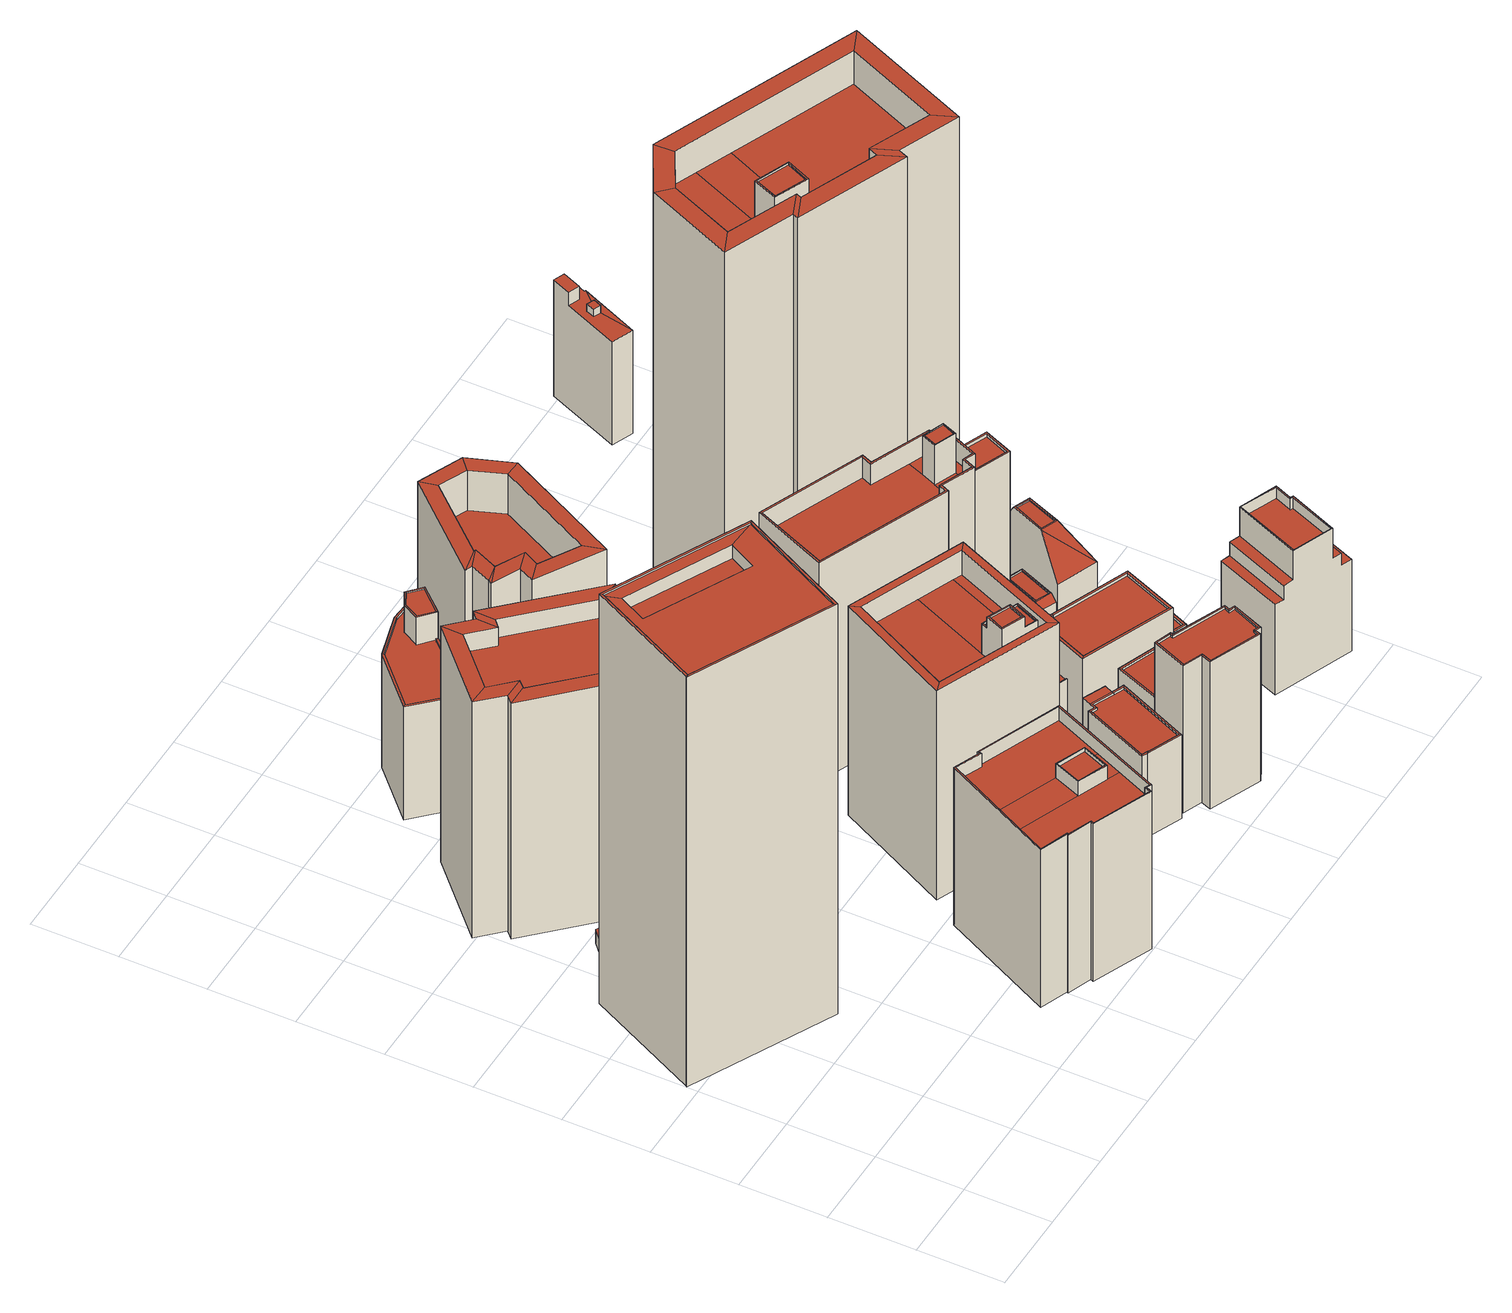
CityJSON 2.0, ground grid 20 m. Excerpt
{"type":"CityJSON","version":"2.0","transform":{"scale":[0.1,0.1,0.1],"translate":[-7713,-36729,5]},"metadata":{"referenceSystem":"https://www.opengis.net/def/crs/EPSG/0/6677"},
"CityObjects":{
"building1":{"type":"Building","attributes":{"class":3002,"usage":401,"measuredHeight":111.2,"storeysAboveGround":10,"storeysBelowGround":1,"prefecture":13,"city":13103,"footprintArea":1099.4,"fireproofType":1001,"coverageRatio":80,"floorAreaRatio":700,"surveyYear":2021,"urbanPlanType":21,"areaClassificationType":22,"landUseType":212,"districts":"10","detailedUsage":"1210","meshCode":"53394509"},"geometry":[{"type":"Solid","lod":"2","boundaries":[[[[0,1,2,3,4]],[[5,6,7,8]],[[9,10,11,12]],[[13,14,15]],[[13,15,6,5]],[[8,7,16,17]],[[18,19,20,21,22,23,24,25]],[[17,16,15,14]],[[20,19,24,23]],[[23,12,11,20]],[[7,19,18,16]],[[22,9,12,23]],[[20,11,10,21]],[[3,2,8,17]],[[21,10,9,22]],[[0,4,14,13]],[[1,0,13,5]],[[4,3,17,14]],[[6,24,19,7]],[[15,25,24,6]],[[16,18,25,15]],[[2,1,5,8]]]],"semantics":{"surfaces":[{"type":"GroundSurface"},{"type":"RoofSurface"},{"type":"WallSurface"}],"values":[[0,1,1,1,1,1,1,1,1,2,2,2,2,2,2,2,2,2,2,2,2,2]]}}]},
"building2":{"type":"Building","attributes":{"class":9999,"usage":461,"measuredHeight":3.9,"storeysAboveGround":9999,"storeysBelowGround":9999,"prefecture":13,"city":13103,"footprintArea":-9999,"fireproofType":1011,"coverageRatio":80,"floorAreaRatio":700,"surveyYear":1,"urbanPlanType":21,"areaClassificationType":22,"landUseType":214,"districts":"10","detailedUsage":"0","meshCode":"53394509"},"geometry":[{"type":"Solid","lod":"2","boundaries":[[[[26,27,28,29]],[[30,31,32]],[[32,33,30]],[[34,32,31]],[[31,35,34]],[[27,26,34,35]],[[31,30,28,27,35]],[[32,34,26,29,33]],[[29,28,30,33]]]],"semantics":{"surfaces":[{"type":"GroundSurface"},{"type":"RoofSurface"},{"type":"WallSurface"}],"values":[[0,1,1,1,1,2,2,2,2]]}}]},
"building3":{"type":"Building","attributes":{"class":3001,"usage":422,"measuredHeight":-9999,"storeysAboveGround":9999,"storeysBelowGround":0,"prefecture":13,"city":13103,"footprintArea":39.65,"fireproofType":1011,"coverageRatio":80,"floorAreaRatio":700,"surveyYear":2021,"urbanPlanType":21,"areaClassificationType":22,"landUseType":214,"districts":"10","detailedUsage":"1123","meshCode":"53394509"},"geometry":[{"type":"Solid","lod":"2","boundaries":[[[[36,37,38,39,40]],[[41,42,43,44]],[[45,46,47,48,49]],[[41,50,51,42]],[[44,43,52,53]],[[54,55,51,50]],[[53,52,55,54]],[[36,40,54,50]],[[38,37,41,44]],[[40,39,53,54]],[[52,48,47,55]],[[43,49,48,52]],[[42,45,49,43]],[[37,36,50,41]],[[55,47,46,51]],[[39,38,44,53]],[[51,46,45,42]]]],"semantics":{"surfaces":[{"type":"GroundSurface"},{"type":"RoofSurface"},{"type":"WallSurface"}],"values":[[0,1,1,1,1,1,1,2,2,2,2,2,2,2,2,2,2]]}}]},
"building4":{"type":"Building","attributes":{"class":3001,"usage":422,"measuredHeight":-9999,"storeysAboveGround":1,"storeysBelowGround":0,"prefecture":13,"city":13103,"footprintArea":2.13,"fireproofType":1001,"coverageRatio":80,"floorAreaRatio":700,"surveyYear":2021,"urbanPlanType":21,"areaClassificationType":22,"landUseType":214,"districts":"10","detailedUsage":"1123","meshCode":"53394509"},"geometry":[{"type":"Solid","lod":"2","boundaries":[[[[56,57,58,59]],[[60,61,62,63]],[[57,56,61,60]],[[58,57,60,63]],[[56,59,62,61]],[[59,58,63,62]]]],"semantics":{"surfaces":[{"type":"GroundSurface"},{"type":"RoofSurface"},{"type":"WallSurface"}],"values":[[0,1,2,2,2,2]]}}]},
"building5":{"type":"Building","attributes":{"class":3002,"usage":401,"measuredHeight":60.1,"storeysAboveGround":13,"storeysBelowGround":0,"prefecture":13,"city":13103,"footprintArea":1153.69,"fireproofType":1001,"coverageRatio":80,"floorAreaRatio":700,"surveyYear":2021,"urbanPlanType":21,"areaClassificationType":22,"landUseType":212,"districts":"10","detailedUsage":"1210","floodRisk_description":10,"floodRisk_rank":1,"floodRisk_depth":0.02,"floodRisk_adminType":2,"floodRisk_scale":2,"meshCode":"53394509"},"geometry":[{"type":"Solid","lod":"2","boundaries":[[[[64,65,66,67,68,69,70,71,72,73,74,75]],[[76,77,78,79]],[[80,81,82,83]],[[84,85,86,87]],[[88,89,90,91]],[[92,93,89,88]],[[94,95,96,97]],[[98,97,96,99]],[[100,101,102,103,104,105,106,107,108,109,110,111]],[[80,83,95,94]],[[87,86,82,81]],[[98,99,77,76]],[[84,91,90,85]],[[92,79,78,93]],[[74,73,84,87]],[[69,68,76,79]],[[72,71,88,91]],[[99,100,111,77]],[[86,105,104,82]],[[73,72,91,84]],[[71,70,92,88]],[[96,101,100,99]],[[75,74,87,81]],[[85,106,105,86]],[[77,111,110,78]],[[93,109,108,89]],[[67,66,97,98]],[[90,107,106,85]],[[70,69,79,92]],[[64,75,81,80]],[[78,110,109,93]],[[68,67,98,76]],[[89,108,107,90]],[[66,65,94,97]],[[65,64,80,94]],[[82,104,103,83]],[[83,103,102,95]],[[95,102,101,96]]]],"semantics":{"surfaces":[{"type":"GroundSurface"},{"type":"RoofSurface"},{"type":"WallSurface"}],"values":[[0,1,1,1,1,1,1,1,1,1,1,1,1,1,2,2,2,2,2,2,2,2,2,2,2,2,2,2,2,2,2,2,2,2,2,2,2,2]]}}]},
"building6":{"type":"Building","attributes":{"class":3002,"usage":401,"measuredHeight":40,"storeysAboveGround":9,"storeysBelowGround":1,"prefecture":13,"city":13103,"footprintArea":859.7,"fireproofType":1001,"coverageRatio":80,"floorAreaRatio":700,"surveyYear":2021,"urbanPlanType":21,"areaClassificationType":22,"landUseType":212,"districts":"10","detailedUsage":"1210","floodRisk_description":10,"floodRisk_rank":1,"floodRisk_depth":0.01,"floodRisk_adminType":2,"floodRisk_scale":2,"meshCode":"53394509"},"geometry":[{"type":"Solid","lod":"2","boundaries":[[[[112,113,114,115,116,117,118,119,120,121,122,123]],[[124,125,126,127]],[[128,129,130,131]],[[132,133,134,135]],[[136,137,138,139,140,141,142,143,144,145,146,147]],[[148,149,150,151]],[[149,152,153,150]],[[135,134,154,155]],[[132,156,157,133]],[[158,159,130,129]],[[128,131,160,161]],[[162,155,154,163]],[[162,163,164,165]],[[166,167,168,169]],[[165,164,159,158]],[[170,141,140,171]],[[138,172,173,139]],[[152,174,175,153]],[[161,160,168,167]],[[166,169,157,156]],[[174,148,151,175]],[[176,170,171,173,172,177,178,179]],[[175,151,124,127]],[[121,120,162,165]],[[139,149,148,140]],[[159,177,172,138,137,130]],[[123,122,158,129]],[[112,123,129,128]],[[115,114,167,166]],[[133,143,142,134]],[[168,146,145,169]],[[154,176,179,163]],[[131,136,147,160]],[[122,121,165,158]],[[153,175,127,126]],[[173,152,149,139]],[[140,148,174,171]],[[120,119,155,162]],[[163,179,178,164]],[[130,137,136,131]],[[134,142,141,170,176,154]],[[119,118,135,155]],[[151,150,125,124]],[[164,178,177,159]],[[157,144,143,133]],[[114,113,161,167]],[[160,147,146,168]],[[118,117,132,135]],[[169,145,144,157]],[[116,115,166,156]],[[171,174,152,173]],[[117,116,156,132]],[[113,112,128,161]],[[150,153,126,125]]]],"semantics":{"surfaces":[{"type":"GroundSurface"},{"type":"RoofSurface"},{"type":"WallSurface"}],"values":[[0,1,1,1,1,1,1,1,1,1,1,1,1,1,1,1,1,1,1,1,1,1,2,2,2,2,2,2,2,2,2,2,2,2,2,2,2,2,2,2,2,2,2,2,2,2,2,2,2,2,2,2,2,2]]}}]},
"building7":{"type":"Building","attributes":{"class":3001,"usage":402,"measuredHeight":8.4,"storeysAboveGround":2,"storeysBelowGround":0,"prefecture":13,"city":13103,"footprintArea":89.05,"fireproofType":1001,"coverageRatio":80,"floorAreaRatio":700,"surveyYear":2021,"urbanPlanType":21,"areaClassificationType":22,"landUseType":212,"districts":"10","detailedUsage":"1221","meshCode":"53394509"},"geometry":[{"type":"Solid","lod":"2","boundaries":[[[[180,181,182,183,66,184,185,186,187]],[[188,189,190,191]],[[192,193,194,195]],[[196,197,198,199]],[[192,195,200,201]],[[201,200,189,188]],[[202,203,204,205,206,207,208,209,210]],[[211,212,197,196]],[[199,198,194,193]],[[211,213,214,212]],[[213,191,190,214]],[[189,207,206,190]],[[212,204,203,197]],[[190,206,205,214]],[[66,183,211,196]],[[194,210,209,195]],[[181,180,188,191]],[[185,184,199,193]],[[187,186,192,201]],[[197,203,202,198]],[[183,182,213,211]],[[198,202,210,194]],[[196,199,184,66]],[[195,209,208,200]],[[186,185,193,192]],[[182,181,191,213]],[[214,205,204,212]],[[180,187,201,188]],[[200,208,207,189]]]],"semantics":{"surfaces":[{"type":"GroundSurface"},{"type":"RoofSurface"},{"type":"WallSurface"}],"values":[[0,1,1,1,1,1,1,1,1,1,1,2,2,2,2,2,2,2,2,2,2,2,2,2,2,2,2,2,2]]}}]},
"building8":{"type":"Building","attributes":{"class":3002,"usage":422,"measuredHeight":10.3,"storeysAboveGround":3,"storeysBelowGround":1,"prefecture":13,"city":13103,"footprintArea":69.84,"fireproofType":1001,"coverageRatio":80,"floorAreaRatio":700,"surveyYear":2021,"urbanPlanType":21,"areaClassificationType":22,"landUseType":214,"districts":"10","detailedUsage":"1131","meshCode":"53394509"},"geometry":[{"type":"Solid","lod":"2","boundaries":[[[[215,216,217,218,219]],[[220,221,222,223]],[[224,225,221,220]],[[223,226,227]],[[223,222,228,229]],[[229,228,225,224]],[[230,223,229]],[[227,220,223]],[[223,230,226]],[[229,231,230]],[[232,233,234,235]],[[221,233,232,222]],[[225,234,233,221]],[[215,219,227,226]],[[224,218,217,231,229]],[[216,215,226,230]],[[222,232,235,228]],[[219,218,224,220,227]],[[228,235,234,225]],[[217,216,230,231]]]],"semantics":{"surfaces":[{"type":"GroundSurface"},{"type":"RoofSurface"},{"type":"WallSurface"}],"values":[[0,1,1,1,1,1,1,1,1,1,1,2,2,2,2,2,2,2,2,2]]}}]},
"building9":{"type":"Building","attributes":{"class":3002,"usage":401,"measuredHeight":31,"storeysAboveGround":9,"storeysBelowGround":1,"prefecture":13,"city":13103,"footprintArea":307.31,"fireproofType":1001,"coverageRatio":80,"floorAreaRatio":800,"surveyYear":2021,"urbanPlanType":21,"areaClassificationType":22,"landUseType":212,"districts":"10","detailedUsage":"1210","floodRisk_description":10,"floodRisk_rank":1,"floodRisk_depth":0.01,"floodRisk_adminType":2,"floodRisk_scale":2,"meshCode":"53394509"},"geometry":[{"type":"Solid","lod":"2","boundaries":[[[[236,237,238,239,240,241]],[[242,243,244,245]],[[246,247,248,249]],[[250,251,244,243]],[[252,253,247,246]],[[254,255,256,257]],[[258,242,245,259]],[[258,259,260,261]],[[262,263,264,265,266,267,268,269,270,271,272,273,274]],[[257,256,253,252]],[[275,249,248]],[[276,277,278,279]],[[280,281,282]],[[254,279,278,255]],[[283,284,285,286,287]],[[261,260,251,250]],[[281,280,277,276]],[[258,261,266,265]],[[238,237,276,279]],[[248,268,267,275]],[[260,285,284,251]],[[277,274,273,278]],[[259,286,285,260]],[[280,262,274,277]],[[278,273,272,255]],[[253,270,269,247]],[[244,283,287,245]],[[239,238,279,254]],[[255,272,271,256]],[[249,250,243,281,276,237,236,246]],[[241,240,257,252]],[[251,284,283,244]],[[250,249,275,267,266,261]],[[256,271,270,253]],[[240,239,254,257]],[[236,241,252,246]],[[245,287,286,259]],[[242,258,265,264]],[[247,269,268,248]],[[282,281,243,242,264,263]],[[282,263,262,280]]]],"semantics":{"surfaces":[{"type":"GroundSurface"},{"type":"RoofSurface"},{"type":"WallSurface"}],"values":[[0,1,1,1,1,1,1,1,1,1,1,1,1,1,1,1,1,2,2,2,2,2,2,2,2,2,2,2,2,2,2,2,2,2,2,2,2,2,2,2,2]]}}]},
"building10":{"type":"Building","attributes":{"class":3002,"usage":401,"measuredHeight":55.4,"storeysAboveGround":12,"storeysBelowGround":0,"prefecture":13,"city":13103,"footprintArea":894.26,"fireproofType":1001,"coverageRatio":80,"floorAreaRatio":700,"surveyYear":2021,"urbanPlanType":21,"areaClassificationType":22,"landUseType":212,"districts":"10","detailedUsage":"1210","meshCode":"53394509"},"geometry":[{"type":"Solid","lod":"2","boundaries":[[[[288,289,290,291]],[[292,293,294,295]],[[296,297,298,299,300,301,302,303,304]],[[305,306,307,308]],[[305,309,310,306]],[[308,307,311,312]],[[313,314,315,316,317,318]],[[319,320,321,322,323,324]],[[325,326,327,328]],[[295,294,329,330]],[[298,331,332,299]],[[330,329,333,334]],[[312,311,310,309]],[[334,333,293,292]],[[318,317,322,321]],[[315,324,323,316]],[[335,336,337,338,339,340]],[[330,303,302,336,335,295]],[[290,289,309,305]],[[293,325,328,294]],[[298,297,317,316,334,292,331]],[[292,295,335,340,332,331]],[[307,320,319,311]],[[333,326,325,293]],[[291,290,305,308]],[[310,314,313,306]],[[316,323,304,303,330,334]],[[289,288,312,309]],[[301,337,336,302]],[[300,338,337,301]],[[288,291,308,312]],[[299,339,338,300]],[[294,328,327,329]],[[297,296,322,317]],[[306,313,318,321,320,307]],[[332,340,339,299]],[[311,319,324,315,314,310]],[[329,327,326,333]],[[296,304,323,322]]]],"semantics":{"surfaces":[{"type":"GroundSurface"},{"type":"RoofSurface"},{"type":"WallSurface"}],"values":[[0,1,1,1,1,1,1,1,1,1,1,1,1,1,1,1,1,2,2,2,2,2,2,2,2,2,2,2,2,2,2,2,2,2,2,2,2,2,2]]}}]},
"building11":{"type":"Building","attributes":{"class":3002,"usage":401,"measuredHeight":53.4,"storeysAboveGround":13,"storeysBelowGround":0,"prefecture":13,"city":13103,"footprintArea":848.66,"fireproofType":1001,"coverageRatio":80,"floorAreaRatio":800,"surveyYear":2021,"urbanPlanType":21,"areaClassificationType":22,"landUseType":212,"districts":"10","detailedUsage":"1210","meshCode":"53394509"},"geometry":[{"type":"Solid","lod":"2","boundaries":[[[[341,342,343,344,345,346,347,348,349,350,351,352]],[[353,354,355,356]],[[357,358,359,360]],[[361,362,363,364]],[[357,361,364,358]],[[354,365,355]],[[366,367,368,369]],[[360,359,370,371]],[[372,371,370,373]],[[374,375,376,377,378,379,380,381,382]],[[383,372,373,384]],[[383,384,355,365]],[[353,356,363,362]],[[345,344,354,353]],[[355,375,374,356]],[[346,345,353,362]],[[342,341,369,368]],[[359,379,378,370]],[[366,365,354,344,343,367]],[[352,351,372,383]],[[343,342,368,367]],[[348,347,361,357]],[[373,377,376,384]],[[364,381,380,358]],[[384,376,375,355]],[[347,346,362,361]],[[351,350,371,372]],[[363,382,381,364]],[[358,380,379,359]],[[350,349,360,371]],[[356,374,382,363]],[[383,365,366,369,341,352]],[[370,378,377,373]],[[349,348,357,360]]]],"semantics":{"surfaces":[{"type":"GroundSurface"},{"type":"RoofSurface"},{"type":"WallSurface"}],"values":[[0,1,1,1,1,1,1,1,1,1,1,1,1,2,2,2,2,2,2,2,2,2,2,2,2,2,2,2,2,2,2,2,2,2]]}}]},
"building12":{"type":"Building","attributes":{"class":9999,"usage":431,"measuredHeight":3.5,"storeysAboveGround":1,"storeysBelowGround":0,"prefecture":13,"city":13103,"footprintArea":25.62,"fireproofType":1002,"coverageRatio":80,"floorAreaRatio":700,"surveyYear":2021,"urbanPlanType":21,"areaClassificationType":22,"landUseType":216,"districts":"10","detailedUsage":"1431","meshCode":"53394509"},"geometry":[{"type":"Solid","lod":"2","boundaries":[[[[385,386,387,388]],[[389,390,391,392]],[[386,385,390,389]],[[385,388,391,390]],[[387,386,389,392]],[[388,387,392,391]]]],"semantics":{"surfaces":[{"type":"GroundSurface"},{"type":"RoofSurface"},{"type":"WallSurface"}],"values":[[0,1,2,2,2,2]]}}]},
"building13":{"type":"Building","attributes":{"class":3002,"usage":401,"measuredHeight":22.3,"storeysAboveGround":6,"storeysBelowGround":0,"prefecture":13,"city":13103,"footprintArea":193.18,"fireproofType":1001,"coverageRatio":80,"floorAreaRatio":700,"surveyYear":2021,"urbanPlanType":21,"areaClassificationType":22,"landUseType":212,"districts":"10","detailedUsage":"1210","meshCode":"53394509"},"geometry":[{"type":"Solid","lod":"2","boundaries":[[[[393,394,395,396,397,398,399,400,401,402]],[[403,404,405,406]],[[406,407,408,409]],[[410,411,412,413,414,415,416,417,418]],[[419,420,421,422]],[[423,424,425,426]],[[427,428,421,420]],[[429,426,425,430]],[[409,408,424,423]],[[419,422,431,405]],[[429,430,428,427]],[[406,405,431,407]],[[430,413,412,428]],[[409,423,401,400]],[[431,418,417,407]],[[422,410,418,431]],[[397,396,419,405,404]],[[402,401,423,426]],[[393,402,426,429]],[[421,411,410,422]],[[424,415,414,425]],[[425,414,413,430]],[[399,398,403,406]],[[398,397,404,403]],[[408,416,415,424]],[[395,394,427,420]],[[407,417,416,408]],[[396,395,420,419]],[[400,399,406,409]],[[428,412,411,421]],[[394,393,429,427]]]],"semantics":{"surfaces":[{"type":"GroundSurface"},{"type":"RoofSurface"},{"type":"WallSurface"}],"values":[[0,1,1,1,1,1,1,1,1,1,1,1,2,2,2,2,2,2,2,2,2,2,2,2,2,2,2,2,2,2,2]]}}]},
"building14":{"type":"Building","attributes":{"class":3002,"usage":401,"measuredHeight":40,"storeysAboveGround":11,"storeysBelowGround":0,"prefecture":13,"city":13103,"footprintArea":228.11,"fireproofType":1001,"coverageRatio":80,"floorAreaRatio":700,"surveyYear":2021,"urbanPlanType":21,"areaClassificationType":22,"landUseType":212,"districts":"10","detailedUsage":"1210","meshCode":"53394509"},"geometry":[{"type":"Solid","lod":"2","boundaries":[[[[432,433,434,435,436,437,438,439,440,441,442,443]],[[444,445,446,447,448,449,450,451,452,453,454,455]],[[456,457,458,459]],[[460,461,462,463]],[[464,465,466,467]],[[467,466,461,460]],[[468,469,470,471]],[[472,473,474,475]],[[476,477,478,479]],[[459,458,478,477]],[[468,463,462,469]],[[464,475,474,465]],[[456,471,470,457]],[[476,479,473,472]],[[433,432,476,472]],[[478,445,444,479]],[[474,454,453,465]],[[466,452,451,461]],[[432,443,477,476]],[[441,440,471,456]],[[438,437,460,463]],[[462,450,449,469]],[[461,451,450,462]],[[434,433,472,475]],[[469,449,448,470]],[[439,438,463,468]],[[436,435,464,467]],[[458,446,445,478]],[[443,442,459,477]],[[435,434,475,464]],[[470,448,447,457]],[[437,436,467,460]],[[440,439,468,471]],[[465,453,452,466]],[[457,447,446,458]],[[479,444,455,473]],[[473,455,454,474]],[[442,441,456,459]]]],"semantics":{"surfaces":[{"type":"GroundSurface"},{"type":"RoofSurface"},{"type":"WallSurface"}],"values":[[0,1,1,1,1,1,1,1,1,1,1,1,1,1,2,2,2,2,2,2,2,2,2,2,2,2,2,2,2,2,2,2,2,2,2,2,2,2]]}}]},
"building15":{"type":"Building","attributes":{"class":9999,"usage":431,"measuredHeight":3.6,"storeysAboveGround":1,"storeysBelowGround":0,"prefecture":13,"city":13103,"footprintArea":29.21,"fireproofType":1002,"coverageRatio":80,"floorAreaRatio":800,"surveyYear":2021,"urbanPlanType":21,"areaClassificationType":22,"landUseType":216,"districts":"10","detailedUsage":"1431","meshCode":"53394509"},"geometry":[{"type":"Solid","lod":"2","boundaries":[[[[480,481,482,483]],[[484,485,486,487]],[[481,480,485,484]],[[480,483,486,485]],[[482,481,484,487]],[[483,482,487,486]]]],"semantics":{"surfaces":[{"type":"GroundSurface"},{"type":"RoofSurface"},{"type":"WallSurface"}],"values":[[0,1,2,2,2,2]]}}]},
"building16":{"type":"Building","attributes":{"class":3002,"usage":401,"measuredHeight":25.6,"storeysAboveGround":7,"storeysBelowGround":1,"prefecture":13,"city":13103,"footprintArea":251.91,"fireproofType":1001,"coverageRatio":80,"floorAreaRatio":700,"surveyYear":2021,"urbanPlanType":21,"areaClassificationType":22,"landUseType":212,"districts":"10","detailedUsage":"1210","meshCode":"53394509"},"geometry":[{"type":"Solid","lod":"2","boundaries":[[[[488,489,490,491]],[[492,493,494,495]],[[496,497,498,499]],[[500,501,493,492]],[[495,494,502,503]],[[498,504,505,506,507,508,509,499]],[[510,511,512,513]],[[503,502,501,500]],[[514,515,516,517]],[[494,510,513,502]],[[489,488,497,496]],[[506,515,514,507]],[[502,513,512,501]],[[508,517,516,505,504,503,500,509]],[[507,514,517,508]],[[493,511,510,494]],[[505,516,515,506]],[[504,498,497,488,491,495,503]],[[491,490,492,495]],[[492,490,489,496,499,509,500]],[[501,512,511,493]]]],"semantics":{"surfaces":[{"type":"GroundSurface"},{"type":"RoofSurface"},{"type":"WallSurface"}],"values":[[0,1,1,1,1,1,1,1,1,2,2,2,2,2,2,2,2,2,2,2,2]]}}]},
"building17":{"type":"Building","attributes":{"class":3002,"usage":401,"measuredHeight":14.5,"storeysAboveGround":5,"storeysBelowGround":0,"prefecture":13,"city":13103,"footprintArea":52.91,"fireproofType":1001,"coverageRatio":80,"floorAreaRatio":700,"surveyYear":2021,"urbanPlanType":21,"areaClassificationType":22,"landUseType":212,"districts":"10","detailedUsage":"1210","meshCode":"53394509"},"geometry":[{"type":"Solid","lod":"2","boundaries":[[[[518,519,520,521]],[[522,523,524,525]],[[526,527,528,529]],[[529,528,530,531]],[[532,533,527,526]],[[534,535,533,532]],[[531,530,535,534]],[[536,537,538,539,540]],[[541,542,543,544,545]],[[546,547,548,549]],[[523,532,526,519,518,524]],[[519,526,529,547,546,520]],[[531,548,547,529]],[[542,522,525,543]],[[535,539,538,533]],[[522,542,541,548,531,534]],[[521,520,546,549,545,544]],[[528,536,540,530]],[[530,540,539,535]],[[522,534,532,523]],[[533,538,537,527]],[[524,518,521,544,543,525]],[[527,537,536,528]],[[541,545,549,548]]]],"semantics":{"surfaces":[{"type":"GroundSurface"},{"type":"RoofSurface"},{"type":"WallSurface"}],"values":[[0,1,1,1,1,1,1,1,1,1,2,2,2,2,2,2,2,2,2,2,2,2,2,2]]}}]},
"building18":{"type":"Building","attributes":{"class":3002,"usage":401,"measuredHeight":58.2,"storeysAboveGround":12,"storeysBelowGround":0,"prefecture":13,"city":13103,"footprintArea":811.78,"fireproofType":1001,"coverageRatio":80,"floorAreaRatio":700,"surveyYear":2021,"urbanPlanType":21,"areaClassificationType":22,"landUseType":212,"districts":"10","detailedUsage":"1210","meshCode":"53394509"},"geometry":[{"type":"Solid","lod":"2","boundaries":[[[[550,551,552,553,554,555,556,557,558,559,560,561]],[[562,563,564,565]],[[566,567,568,569]],[[570,571,572,573,574]],[[575,576,577,578,579,580]],[[581,582,583,584]],[[562,585,586,563]],[[587,588,582,581]],[[584,583,589,590]],[[591,592,593,594]],[[569,568,595,596]],[[597,598,599,600,601,602,603,604]],[[605,606,607,608]],[[609,610,586,585]],[[611,579,578,573,572,612,613,614,615,616]],[[617,618,619,620]],[[621,622,623,624]],[[590,589,588,587]],[[625,626,607,606]],[[625,596,595,626]],[[566,565,564,567]],[[627,628,574,577,576]],[[605,608,592,591]],[[594,593,610,609]],[[588,618,617,582]],[[626,575,580,607]],[[561,560,597,604]],[[567,570,574]],[[592,616,615,593]],[[559,558,565,566]],[[589,619,618,588]],[[608,611,616,592]],[[561,604,603,596,625,550]],[[569,596,603,602,624,623,599,598]],[[600,622,621,601]],[[601,621,624,602]],[[553,552,605,591]],[[558,557,562,565]],[[555,554,594,609]],[[593,615,614,610]],[[583,620,619,589]],[[563,612,572,571,564]],[[590,587,578,577]],[[567,628,568]],[[554,553,591,594]],[[610,614,613,586]],[[551,550,625,606]],[[556,555,609,585]],[[557,556,585,562]],[[564,571,570,567]],[[559,566,569,598,597,560]],[[584,590,577,574]],[[607,580,579,611,608]],[[582,617,620,583]],[[586,613,612,563]],[[552,551,606,605]],[[568,628,627,595]],[[567,574,628]],[[587,581,573,578]],[[581,584,574,573]],[[599,623,622,600]],[[595,627,576,575,626]]]],"semantics":{"surfaces":[{"type":"GroundSurface"},{"type":"RoofSurface"},{"type":"WallSurface"}],"values":[[0,1,1,1,1,1,1,1,1,1,1,1,1,1,1,1,1,1,1,1,1,1,1,1,2,2,2,2,2,2,2,2,2,2,2,2,2,2,2,2,2,2,2,2,2,2,2,2,2,2,2,2,2,2,2,2,2,2,2,2,2,2]]}}]},
"building19":{"type":"Building","attributes":{"class":3002,"usage":401,"measuredHeight":30,"storeysAboveGround":9,"storeysBelowGround":2,"prefecture":13,"city":13103,"footprintArea":555.49,"fireproofType":1001,"coverageRatio":80,"floorAreaRatio":700,"surveyYear":2021,"urbanPlanType":21,"areaClassificationType":22,"landUseType":212,"districts":"10","detailedUsage":"1210","meshCode":"53394509"},"geometry":[{"type":"Solid","lod":"2","boundaries":[[[[629,630,631,632,633,634,635,636]],[[637,638,639]],[[640,641,642,643]],[[644,645,646,647]],[[648,649,639,638]],[[650,651,652,653]],[[654,655,656,657]],[[658,659,660]],[[661,643,642,662]],[[663,657,656]],[[661,662,664,665]],[[666,667,668,669,670,671]],[[672,673,674,675,676,677,678,679]],[[680,681,682,683,684]],[[659,658,685,686]],[[687,688,689,690,691,692]],[[693,694,655,654]],[[686,685,694,693]],[[665,664,695,696]],[[653,652,649,648]],[[651,650,697]],[[696,695,641,640]],[[655,677,676,656]],[[630,629,693,654]],[[664,682,681,695]],[[651,669,668,652]],[[690,646,645,691]],[[696,657,663,675,674,665]],[[631,630,654,657,696,640]],[[695,681,680,641]],[[697,670,669,651]],[[692,686,693,629,636,687]],[[658,672,679,685]],[[634,633,653,648]],[[644,659,686,692,691,645]],[[642,684,683,662]],[[660,673,672,658]],[[694,678,677,655]],[[641,680,684,642]],[[633,632,650,653]],[[689,688,661,665,674,673,660,659,644,647]],[[656,676,675,663]],[[652,668,667,649]],[[639,666,671,637]],[[649,667,666,639]],[[685,679,678,694]],[[689,647,646,690]],[[638,643,661,688,635,634,648]],[[662,683,682,664]],[[637,671,670,697,650,632,631,640,643,638]],[[636,635,688,687]]]],"semantics":{"surfaces":[{"type":"GroundSurface"},{"type":"RoofSurface"},{"type":"WallSurface"}],"values":[[0,1,1,1,1,1,1,1,1,1,1,1,1,1,1,1,1,1,1,1,1,1,2,2,2,2,2,2,2,2,2,2,2,2,2,2,2,2,2,2,2,2,2,2,2,2,2,2,2,2,2]]}}]},
"building20":{"type":"Building","attributes":{"class":9999,"usage":461,"measuredHeight":11.3,"storeysAboveGround":9999,"storeysBelowGround":9999,"prefecture":13,"city":13103,"footprintArea":-9999,"fireproofType":1011,"coverageRatio":80,"floorAreaRatio":700,"surveyYear":1,"urbanPlanType":21,"areaClassificationType":22,"landUseType":212,"districts":"10","detailedUsage":"0","meshCode":"53394509"},"geometry":[{"type":"Solid","lod":"2","boundaries":[[[[698,699,700,701,702,703,704,705,706,707]],[[708,709,710,711]],[[712,713,714,715]],[[716,717,718,719]],[[720,721,722,723]],[[724,725,718,717]],[[708,711,725,724]],[[723,722,710,709]],[[716,719,721,720]],[[714,726,727,715]],[[728,729,730,731,732,733,734]],[[707,706,708,724]],[[719,732,731,721]],[[698,707,724,717,726,714]],[[716,727,726,717]],[[699,698,714,713]],[[718,733,732,719]],[[720,703,702,727,716]],[[711,728,734,725]],[[712,715,701,700]],[[699,713,712,700]],[[725,734,733,718]],[[721,731,730,722]],[[710,729,728,711]],[[704,703,720,723]],[[727,702,701,715]],[[722,730,729,710]],[[706,705,709,708]],[[705,704,723,709]]]],"semantics":{"surfaces":[{"type":"GroundSurface"},{"type":"RoofSurface"},{"type":"WallSurface"}],"values":[[0,1,1,1,1,1,1,1,1,1,1,2,2,2,2,2,2,2,2,2,2,2,2,2,2,2,2,2,2]]}}]},
"building21":{"type":"Building","attributes":{"class":3002,"usage":401,"measuredHeight":14.9,"storeysAboveGround":5,"storeysBelowGround":0,"prefecture":13,"city":13103,"footprintArea":60.17,"fireproofType":1001,"coverageRatio":80,"floorAreaRatio":700,"surveyYear":2021,"urbanPlanType":21,"areaClassificationType":22,"landUseType":212,"districts":"10","detailedUsage":"1210","meshCode":"53394509"},"geometry":[{"type":"Solid","lod":"2","boundaries":[[[[735,736,737,738]],[[739,740,741,742]],[[742,741,743,744]],[[745,746,739,742]],[[747,748,749,750]],[[744,743,751,752]],[[752,751,740,739]],[[751,750,749,740]],[[739,746,737,736,752]],[[736,735,744,752]],[[740,749,748,741]],[[743,747,750,751]],[[741,748,747,743]],[[742,744,735,738,745]],[[738,737,746,745]]]],"semantics":{"surfaces":[{"type":"GroundSurface"},{"type":"RoofSurface"},{"type":"WallSurface"}],"values":[[0,1,1,1,1,1,1,2,2,2,2,2,2,2,2]]}}]},
"building22":{"type":"Building","attributes":{"class":3002,"usage":401,"measuredHeight":33.9,"storeysAboveGround":7,"storeysBelowGround":0,"prefecture":13,"city":13103,"footprintArea":274.94,"fireproofType":1001,"coverageRatio":80,"floorAreaRatio":700,"surveyYear":2021,"urbanPlanType":21,"areaClassificationType":22,"landUseType":212,"districts":"10","detailedUsage":"1210","floodRisk_description":10,"floodRisk_rank":1,"floodRisk_depth":0.01,"floodRisk_adminType":2,"floodRisk_scale":2,"meshCode":"53394509"},"geometry":[{"type":"Solid","lod":"2","boundaries":[[[[753,754,755,756,757,758,759,760,761,762,763,764]],[[765,766,767,768]],[[769,770,771,772]],[[773,774,775,776]],[[777,778,779,780]],[[781,782,783,784]],[[776,775,771,770]],[[785,786,787,788]],[[789,790,791,792,793,794]],[[769,772,778,777]],[[795,796,797,798]],[[780,779,774,773]],[[799,800,801,802]],[[783,766,765,784]],[[760,759,788,787]],[[767,773,776,768]],[[781,754,753,798,797,762,761,782]],[[763,762,797,796]],[[775,791,790,771]],[[764,763,796,795]],[[770,755,754,781,784,765,768,776]],[[785,802,801,786]],[[756,755,770,769]],[[772,789,794,778]],[[800,780,773,767,766,783,782,761,760,787,786,801]],[[758,799,802,785,788,759]],[[799,758,757,777,780,800]],[[753,764,795,798]],[[771,790,789,772]],[[779,793,792,774]],[[757,756,769,777]],[[774,792,791,775]],[[778,794,793,779]]]],"semantics":{"surfaces":[{"type":"GroundSurface"},{"type":"RoofSurface"},{"type":"WallSurface"}],"values":[[0,1,1,1,1,1,1,1,1,1,1,1,1,2,2,2,2,2,2,2,2,2,2,2,2,2,2,2,2,2,2,2,2]]}}]},
"building23":{"type":"Building","attributes":{"class":3002,"usage":401,"measuredHeight":24.3,"storeysAboveGround":7,"storeysBelowGround":1,"prefecture":13,"city":13103,"footprintArea":205.87,"fireproofType":1001,"coverageRatio":80,"floorAreaRatio":700,"surveyYear":2021,"urbanPlanType":21,"areaClassificationType":22,"landUseType":212,"districts":"10","detailedUsage":"1210","meshCode":"53394509"},"geometry":[{"type":"Solid","lod":"2","boundaries":[[[[803,804,805,806]],[[807,808,809]],[[810,807,809]],[[811,812,813,808]],[[808,813,814,809]],[[809,814,815,816]],[[817,818,819,820]],[[821,822,816]],[[816,815,812,811]],[[811,821,816]],[[811,808,807]],[[807,821,811]],[[812,820,819,813]],[[806,805,822,821]],[[803,806,821,807]],[[804,803,807,810]],[[814,818,817,815]],[[813,819,818,814]],[[822,805,804,810,809,816]],[[815,817,820,812]]]],"semantics":{"surfaces":[{"type":"GroundSurface"},{"type":"RoofSurface"},{"type":"WallSurface"}],"values":[[0,1,1,1,1,1,1,1,1,1,1,1,2,2,2,2,2,2,2,2]]}}]},
"building24":{"type":"Building","attributes":{"class":9999,"usage":401,"measuredHeight":113.9,"storeysAboveGround":12,"storeysBelowGround":2,"prefecture":13,"city":13103,"footprintArea":2101.76,"fireproofType":1001,"coverageRatio":80,"floorAreaRatio":800,"surveyYear":2021,"urbanPlanType":21,"areaClassificationType":22,"landUseType":212,"districts":"10","detailedUsage":"1210","floodRisk_description":10,"floodRisk_rank":1,"floodRisk_depth":0.01,"floodRisk_adminType":2,"floodRisk_scale":2,"meshCode":"53394509"},"geometry":[{"type":"Solid","lod":"2","boundaries":[[[[823,824,825,826,827,828,829,830,831]],[[832,833,834,835]],[[836,837,838,839]],[[840,841,842,843]],[[843,842,834,833]],[[844,845,846,847]],[[848,849,850,851]],[[832,835,852,853]],[[847,846,854,855]],[[851,850,856,857]],[[855,854,858,859]],[[859,858,845,844]],[[860,861,862,863,864,839,838,865]],[[866,867,849,848]],[[868,869,870,871]],[[872,873,874,875,837,836,876]],[[866,853,852,867]],[[840,857,856,841]],[[877,878,860,865,875,874]],[[858,868,871,845]],[[845,871,870,846]],[[838,844,847,865]],[[830,829,848,851]],[[854,869,868,858]],[[852,873,872,867]],[[841,862,861,842]],[[823,831,857,840]],[[849,876,836,839,864,850]],[[825,824,843,833]],[[867,872,876,849]],[[827,826,832,853]],[[835,877,874,873,852]],[[824,823,840,843]],[[837,859,844,838]],[[842,861,860,878,834]],[[846,870,869,854]],[[829,828,866,848]],[[828,827,853,866]],[[826,825,833,832]],[[856,863,862,841]],[[834,878,877,835]],[[865,847,855,875]],[[831,830,851,857]],[[875,855,859,837]],[[850,864,863,856]]]],"semantics":{"surfaces":[{"type":"GroundSurface"},{"type":"RoofSurface"},{"type":"WallSurface"}],"values":[[0,1,1,1,1,1,1,1,1,1,1,1,1,1,1,1,1,1,1,2,2,2,2,2,2,2,2,2,2,2,2,2,2,2,2,2,2,2,2,2,2,2,2,2,2]]}}]},
"building25":{"type":"Building","attributes":{"class":9999,"usage":401,"measuredHeight":14,"storeysAboveGround":12,"storeysBelowGround":2,"prefecture":13,"city":13103,"footprintArea":2101.76,"fireproofType":1001,"coverageRatio":80,"floorAreaRatio":700,"surveyYear":2021,"urbanPlanType":21,"areaClassificationType":22,"landUseType":212,"districts":"10","detailedUsage":"1210","meshCode":"53394509"},"geometry":[{"type":"Solid","lod":"2","boundaries":[[[[879,880,881,882]],[[883,884,885,886]],[[882,881,886,885]],[[880,879,884,883]],[[881,880,883,886]],[[879,882,885,884]]]],"semantics":{"surfaces":[{"type":"GroundSurface"},{"type":"RoofSurface"},{"type":"WallSurface"}],"values":[[0,1,2,2,2,2]]}}]},
"building26":{"type":"Building","attributes":{"class":3002,"usage":401,"measuredHeight":31.6,"storeysAboveGround":9,"storeysBelowGround":0,"prefecture":13,"city":13101,"footprintArea":95.64,"fireproofType":1001,"coverageRatio":80,"floorAreaRatio":800,"surveyYear":2021,"urbanPlanType":21,"areaClassificationType":22,"landUseType":212,"districts":"10","detailedUsage":"1210","meshCode":"53394509"},"geometry":[{"type":"Solid","lod":"2","boundaries":[[[[887,888,889,890,891,892]],[[893,894,895,896]],[[897,898,899,900,901,902,903,904,905,906,907,908]],[[909,910,911,912]],[[907,906,899,898]],[[894,893,907,898]],[[909,912,902,901,888,887]],[[896,895,897,908]],[[890,889,900,899]],[[889,888,901,900]],[[892,905,904,910,909,887]],[[912,911,903,902]],[[891,890,899,906]],[[892,891,906,905]],[[911,910,904,903]],[[893,896,908,907]],[[895,894,898,897]]]],"semantics":{"surfaces":[{"type":"GroundSurface"},{"type":"RoofSurface"},{"type":"WallSurface"}],"values":[[0,1,1,1,1,2,2,2,2,2,2,2,2,2,2,2,2]]}}]}
},
"vertices":[
[2,628,9],[131,894,9],[462,729,9],[330,462,9],[0,625,9],[131,894,1125],[133,887,1125],[455,726,1125],[462,729,1125],[112,785,1085],[352,665,1085],[385,730,1085],[145,850,1085],[2,628,1125],[0,625,1125],[7,627,1125],[327,469,1125],[330,462,1125],[327,469,1121],[455,726,1121],[385,730,1121],[352,665,1121],[112,785,1121],[145,850,1121],[133,887,1121],[7,627,1121],
[332,922,14],[271,867,14],[218,926,14],[279,981,14],[218,926,51],[243,898,60],[302,955,60],[279,981,51],[332,922,51],[271,867,51],
[333,919,14],[337,917,14],[384,869,14],[363,825,14],[302,855,14],[337,917,50],[336,915,50],[382,868,50],[384,869,50],[336,915,47],[334,916,47],[304,856,47],[362,828,47],[382,868,47],[333,919,50],[334,916,50],[362,828,50],[363,825,50],[302,855,50],[304,856,50],
[494,742,15],[484,747,15],[492,764,15],[502,758,15],[484,747,34],[494,742,34],[502,758,34],[492,764,34],
[392,1312,14],[409,1328,14],[613,1117,14],[596,1100,14],[646,1047,14],[482,887,14],[431,940,14],[414,923,14],[209,1134,14],[226,1151,14],[175,1204,14],[341,1364,14],[646,1047,656],[596,1048,656],[482,938,656],[482,887,656],[392,1312,656],[341,1364,656],[340,1314,656],[391,1262,656],[226,1151,656],[275,1151,656],[225,1203,656],[175,1204,656],[414,923,656],[414,974,656],[259,1134,656],[209,1134,656],[431,940,656],[431,991,656],[409,1328,656],[408,1278,656],[563,1117,656],[613,1117,656],[596,1100,656],[547,1101,656],[547,1101,606],[563,1117,606],[408,1278,606],[391,1262,606],[340,1314,606],[225,1203,606],[275,1151,606],[259,1134,606],[414,974,606],[431,991,606],[482,938,606],[596,1048,606],
[796,16,10],[791,2,10],[652,59,10],[655,66,10],[600,87,10],[601,90,10],[536,115,10],[666,381,10],[727,356,10],[728,362,10],[924,282,10],[808,11,10],[747,144,431],[813,118,431],[837,178,431],[771,204,431],[796,16,439],[808,11,439],[806,14,439],[794,19,439],[601,90,439],[605,92,439],[539,116,439],[536,115,439],[794,19,402],[806,14,402],[844,103,402],[814,115,402],[745,143,402],[584,207,402],[539,116,402],[605,92,402],[604,89,402],[658,67,402],[656,60,402],[789,5,402],[745,143,441],[814,115,441],[813,118,441],[747,144,441],[839,179,441],[837,178,441],[668,378,439],[666,381,439],[600,87,439],[604,89,439],[924,282,439],[920,281,439],[789,5,439],[791,2,439],[727,356,439],[728,352,439],[730,358,439],[728,362,439],[655,66,439],[652,59,439],[656,60,439],[658,67,439],[614,269,402],[770,207,402],[871,166,402],[839,179,402],[770,207,441],[771,204,441],[668,378,402],[920,281,402],[730,358,402],[728,352,402],
[662,1072,14],[617,1094,14],[623,1108,14],[614,1118,14],[543,1190,14],[608,1255,14],[669,1189,14],[709,1170,14],[662,1072,100],[661,1077,100],[622,1096,100],[617,1094,100],[669,1189,100],[608,1255,100],[608,1249,100],[667,1186,100],[613,1117,100],[613,1122,100],[548,1190,100],[543,1190,100],[704,1168,100],[709,1170,100],[548,1190,97],[613,1122,97],[614,1123,97],[628,1108,97],[622,1096,97],[661,1077,97],[704,1168,97],[667,1186,97],[608,1249,97],[614,1118,100],[614,1123,100],[623,1108,100],[628,1108,100],
[979,260,12],[986,240,12],[954,164,12],[888,192,12],[926,282,12],[921,269,117],[922,265,117],[968,246,117],[972,248,117],[888,192,117],[892,194,117],[979,260,101],[926,282,101],[939,173,117],[941,169,117],[986,240,101],[954,164,101],[968,246,112],[922,265,112],[892,194,112],[939,173,112],
[703,1611,16],[502,1392,16],[411,1486,16],[526,1597,16],[631,1626,16],[690,1623,16],[587,1552,393],[621,1521,393],[621,1525,393],[591,1553,393],[703,1611,323],[696,1611,323],[673,1586,323],[673,1579,323],[673,1579,393],[669,1578,393],[690,1623,323],[688,1618,323],[526,1597,323],[529,1593,323],[632,1621,323],[631,1626,323],[607,1590,393],[609,1588,393],[641,1604,393],[641,1608,393],[613,1521,318],[617,1525,318],[587,1552,318],[607,1590,318],[641,1608,318],[669,1582,318],[673,1586,318],[696,1611,318],[688,1618,318],[632,1621,318],[529,1593,318],[418,1486,318],[502,1399,318],[669,1582,323],[502,1392,323],[502,1399,323],[418,1486,323],[411,1486,323],[613,1521,323],[621,1521,323],[617,1525,323],[621,1525,390],[669,1578,390],[641,1604,390],[609,1588,390],[591,1553,390],
[1001,324,12],[712,444,12],[846,716,12],[1117,603,12],[904,435,628],[907,430,628],[954,410,628],[959,412,628],[996,415,599],[911,450,599],[910,448,599],[912,447,599],[993,414,599],[970,359,599],[942,371,599],[941,369,599],[971,356,599],[846,716,582],[855,693,582],[1094,594,582],[1117,603,582],[712,444,582],[736,452,582],[991,346,582],[1001,324,582],[855,693,516],[736,452,516],[885,390,516],[886,392,516],[911,450,516],[989,637,516],[991,346,516],[1094,594,516],[1074,602,516],[996,415,516],[971,356,516],[971,355,516],[907,430,624],[891,394,624],[939,374,624],[954,410,624],[939,374,628],[941,369,628],[904,435,599],[907,434,599],[891,394,628],[886,392,628],[959,412,594],[942,371,594],[970,359,594],[993,414,594],[912,447,594],[907,434,594],
[575,1334,17],[567,1318,17],[526,1338,17],[539,1363,17],[559,1411,17],[543,1418,17],[725,1623,17],[829,1578,17],[867,1474,17],[730,1199,17],[581,1287,17],[598,1323,17],[559,1411,617],[539,1363,617],[580,1371,617],[605,1428,617],[829,1578,617],[801,1552,617],[829,1476,617],[867,1474,617],[725,1623,617],[543,1418,617],[600,1430,617],[734,1582,617],[534,1355,617],[534,1355,471],[526,1338,471],[567,1318,471],[575,1334,471],[716,1248,617],[730,1199,617],[581,1287,617],[626,1301,617],[605,1428,508],[580,1371,508],[645,1338,508],[626,1301,508],[716,1248,508],[829,1476,508],[801,1552,508],[734,1582,508],[600,1430,508],[598,1323,617],[645,1338,617],
[907,955,12],[858,852,12],[840,861,12],[889,964,12],[858,852,49],[907,955,49],[889,964,49],[840,861,49],
[1071,162,14],[1057,168,14],[1123,324,14],[1137,318,14],[1151,351,14],[1203,328,14],[1195,309,14],[1223,297,14],[1150,127,14],[1071,161,14],[1203,328,241],[1151,351,241],[1142,331,241],[1195,309,241],[1193,304,241],[1217,294,241],[1223,297,241],[1139,312,236],[1125,318,236],[1062,170,236],[1077,164,236],[1076,163,236],[1148,133,236],[1217,294,236],[1193,304,236],[1145,325,236],[1137,318,241],[1123,324,241],[1125,318,241],[1139,312,241],[1150,127,241],[1148,133,241],[1076,163,241],[1071,161,241],[1057,168,241],[1062,170,241],[1071,162,241],[1077,164,241],[1145,325,241],
[1327,55,12],[1322,42,12],[1203,91,12],[1212,115,12],[1167,133,12],[1201,216,12],[1241,201,12],[1239,195,12],[1362,144,12],[1357,131,12],[1370,126,12],[1339,50,12],[1326,60,406],[1337,55,406],[1366,124,406],[1352,129,406],[1358,142,406],[1234,193,406],[1236,199,406],[1203,211,406],[1172,135,406],[1216,117,406],[1207,93,406],[1320,47,406],[1357,131,412],[1352,129,412],[1366,124,412],[1370,126,412],[1201,216,412],[1203,211,412],[1236,199,412],[1241,201,412],[1212,115,412],[1216,117,412],[1172,135,412],[1167,133,412],[1239,195,412],[1234,193,412],[1358,142,412],[1362,144,412],[1322,42,412],[1320,47,412],[1207,93,412],[1203,91,412],[1327,55,412],[1339,50,412],[1337,55,412],[1326,60,412],
[1026,1191,13],[975,1088,13],[956,1098,13],[1007,1200,13],[975,1088,53],[1026,1191,53],[1007,1200,53],[956,1098,53],
[1453,241,12],[1413,136,12],[1204,215,12],[1244,321,12],[1204,215,258],[1210,218,258],[1247,315,258],[1244,321,258],[1413,136,171],[1453,241,171],[1444,244,182],[1404,139,182],[1362,155,258],[1359,161,258],[1396,258,258],[1402,261,258],[1402,261,182],[1401,259,182],[1441,244,182],[1403,143,182],[1363,159,182],[1362,155,182],[1247,315,252],[1210,218,252],[1359,161,252],[1396,258,252],[1403,143,178],[1441,244,178],[1401,259,178],[1363,159,178],
[1292,550,14],[1271,499,14],[1184,535,14],[1204,587,14],[1217,561,151],[1285,533,151],[1292,550,151],[1224,579,151],[1271,499,171],[1269,504,171],[1199,532,171],[1194,530,171],[1210,560,171],[1207,565,171],[1285,533,171],[1280,531,171],[1217,561,171],[1215,558,171],[1199,532,165],[1269,504,165],[1280,531,165],[1215,558,165],[1210,560,165],[1207,565,126],[1217,561,126],[1224,579,126],[1204,587,126],[1197,569,126],[1184,535,140],[1194,530,164],[1207,565,164],[1197,569,140],
[1306,700,13],[1295,673,13],[1218,705,13],[1210,686,13],[904,813,13],[976,988,13],[1221,886,13],[1211,861,13],[1348,804,13],[1333,768,13],[1440,724,13],[1412,656,13],[1211,861,608],[1205,859,608],[1342,802,608],[1348,804,608],[1333,768,608],[1327,766,608],[1352,755,608],[1358,758,608],[1327,766,551],[1342,802,551],[1296,821,551],[1281,783,551],[1331,763,551],[1304,705,551],[1307,704,551],[1317,727,551],[1266,747,551],[1246,697,551],[1293,678,551],[1281,783,658],[1282,780,658],[1329,762,658],[1331,763,658],[1221,886,608],[1216,884,608],[1266,747,658],[1269,748,658],[1315,730,658],[1317,727,658],[1210,686,608],[1207,692,608],[909,815,608],[904,813,608],[1328,696,608],[1330,690,608],[1440,724,562],[1358,758,562],[1356,754,562],[1435,721,562],[1410,661,562],[1331,693,562],[1330,690,562],[1412,656,562],[1218,705,608],[1295,673,608],[1293,678,608],[1215,710,608],[976,988,608],[978,982,608],[1215,710,551],[1205,859,551],[1216,884,551],[978,982,551],[909,815,551],[1207,692,551],[1282,780,656],[1269,748,656],[1315,730,656],[1329,762,656],[1410,661,554],[1435,721,554],[1356,754,554],[1331,693,554],[1306,700,608],[1304,705,608],[1328,696,551],[1352,755,551],
[1509,447,13],[1435,270,13],[1188,371,13],[1207,416,13],[1173,430,13],[1209,514,13],[1273,487,13],[1291,533,13],[1240,497,218],[1241,500,218],[1237,498,218],[1188,371,309],[1195,374,309],[1244,493,309],[1241,500,309],[1344,458,181],[1362,501,181],[1295,528,181],[1278,485,181],[1209,514,218],[1211,509,218],[1207,416,218],[1205,420,218],[1177,431,218],[1173,430,218],[1435,270,243],[1433,276,243],[1409,286,243],[1403,283,243],[1350,461,243],[1344,458,243],[1349,457,243],[1273,487,309],[1271,482,309],[1405,287,243],[1448,411,309],[1455,414,309],[1237,498,213],[1211,509,213],[1177,431,213],[1205,420,213],[1208,419,213],[1240,497,213],[1350,461,235],[1349,457,235],[1455,414,235],[1405,287,235],[1409,286,235],[1433,276,235],[1503,444,235],[1365,499,235],[1195,374,302],[1400,290,302],[1448,411,302],[1271,482,302],[1244,493,302],[1365,499,243],[1363,505,243],[1291,533,187],[1273,487,187],[1278,485,187],[1295,528,187],[1362,501,187],[1363,505,187],[1509,447,243],[1503,444,243],[1400,290,309],[1403,283,309],[1208,419,218],
[1412,655,14],[1440,723,14],[1457,716,14],[1421,629,14],[1333,666,14],[1325,647,14],[1279,666,14],[1284,677,14],[1295,672,14],[1306,699,14],[1295,672,62],[1284,677,62],[1285,674,62],[1296,669,62],[1457,716,51],[1440,723,60],[1412,655,60],[1421,629,51],[1333,666,62],[1340,685,62],[1338,684,62],[1331,667,62],[1325,647,62],[1323,650,62],[1282,667,62],[1279,666,62],[1306,699,62],[1307,696,62],[1340,685,60],[1333,666,51],[1296,669,59],[1285,674,59],[1282,667,59],[1323,650,59],[1331,667,59],[1338,684,59],[1307,696,59],
[1467,693,12],[1504,678,12],[1463,579,12],[1426,595,12],[1469,594,157],[1468,597,157],[1436,611,157],[1432,609,157],[1468,690,157],[1467,693,157],[1426,595,143],[1463,579,143],[1468,690,153],[1436,611,153],[1468,597,153],[1501,677,153],[1501,677,157],[1504,678,157],
[1614,273,7],[1621,292,7],[1754,239,7],[1738,199,7],[1744,196,7],[1738,182,7],[1785,163,7],[1745,64,7],[1560,137,7],[1599,237,7],[1586,243,7],[1600,279,7],[1642,284,292],[1580,129,292],[1604,120,292],[1666,274,292],[1738,199,371],[1754,239,371],[1751,238,371],[1735,197,371],[1604,120,371],[1607,121,371],[1667,272,371],[1666,274,371],[1744,196,371],[1741,195,371],[1698,85,371],[1699,82,371],[1621,292,254],[1560,137,254],[1580,129,254],[1642,284,254],[1760,173,256],[1720,74,256],[1745,64,256],[1785,163,256],[1735,197,341],[1751,238,341],[1667,272,341],[1607,121,341],[1698,85,341],[1741,195,341],[1600,279,48],[1586,243,48],[1599,237,48],[1614,273,48],[1738,182,289],[1699,82,289],[1720,74,289],[1760,173,289],
[1563,540,12],[1469,579,12],[1548,765,12],[1641,726,12],[1563,540,188],[1530,612,296],[1490,628,296],[1469,579,188],[1562,692,296],[1557,690,296],[1528,617,296],[1495,630,296],[1526,703,296],[1524,708,296],[1526,703,293],[1495,630,293],[1528,617,293],[1557,690,293],[1641,726,188],[1548,765,188],
[1494,950,11],[1484,927,11],[1225,1035,11],[1230,1047,11],[1068,1115,11],[1154,1322,11],[1278,1389,11],[1761,1190,11],[1636,891,11],[1230,1047,1184],[1225,1035,1184],[1281,1058,1184],[1286,1070,1184],[1331,1321,1094],[1260,1151,1094],[1341,1117,1094],[1414,1287,1094],[1494,950,1184],[1471,1006,1184],[1461,983,1184],[1484,927,1184],[1341,1117,1205],[1337,1116,1205],[1314,1063,1205],[1316,1059,1205],[1278,1389,1184],[1280,1342,1184],[1705,1167,1184],[1761,1190,1184],[1123,1138,1184],[1068,1115,1184],[1240,1094,1205],[1236,1093,1205],[1613,946,1184],[1636,891,1184],[1262,1147,1205],[1260,1151,1205],[1311,1046,1094],[1461,983,1094],[1471,1006,1094],[1613,946,1094],[1705,1167,1094],[1316,1059,1094],[1154,1322,1184],[1187,1291,1184],[1262,1147,1200],[1240,1094,1200],[1314,1063,1200],[1337,1116,1200],[1187,1291,1094],[1123,1138,1094],[1235,1091,1094],[1236,1093,1094],[1280,1342,1094],[1286,1070,1094],[1281,1058,1094],
[1598,889,13],[1604,904,13],[1632,893,13],[1625,877,13],[1604,904,155],[1598,889,155],[1625,877,155],[1632,893,155],
[1640,1809,14],[1686,1790,14],[1672,1757,14],[1675,1756,14],[1618,1619,14],[1569,1639,14],[1632,1699,315],[1640,1718,315],[1623,1725,315],[1616,1706,315],[1623,1725,295],[1640,1718,295],[1675,1756,295],[1672,1757,295],[1686,1790,295],[1665,1799,295],[1647,1755,295],[1622,1765,295],[1569,1639,295],[1618,1619,295],[1632,1699,295],[1616,1706,295],[1640,1809,330],[1622,1765,330],[1647,1755,330],[1665,1799,330]
]}
